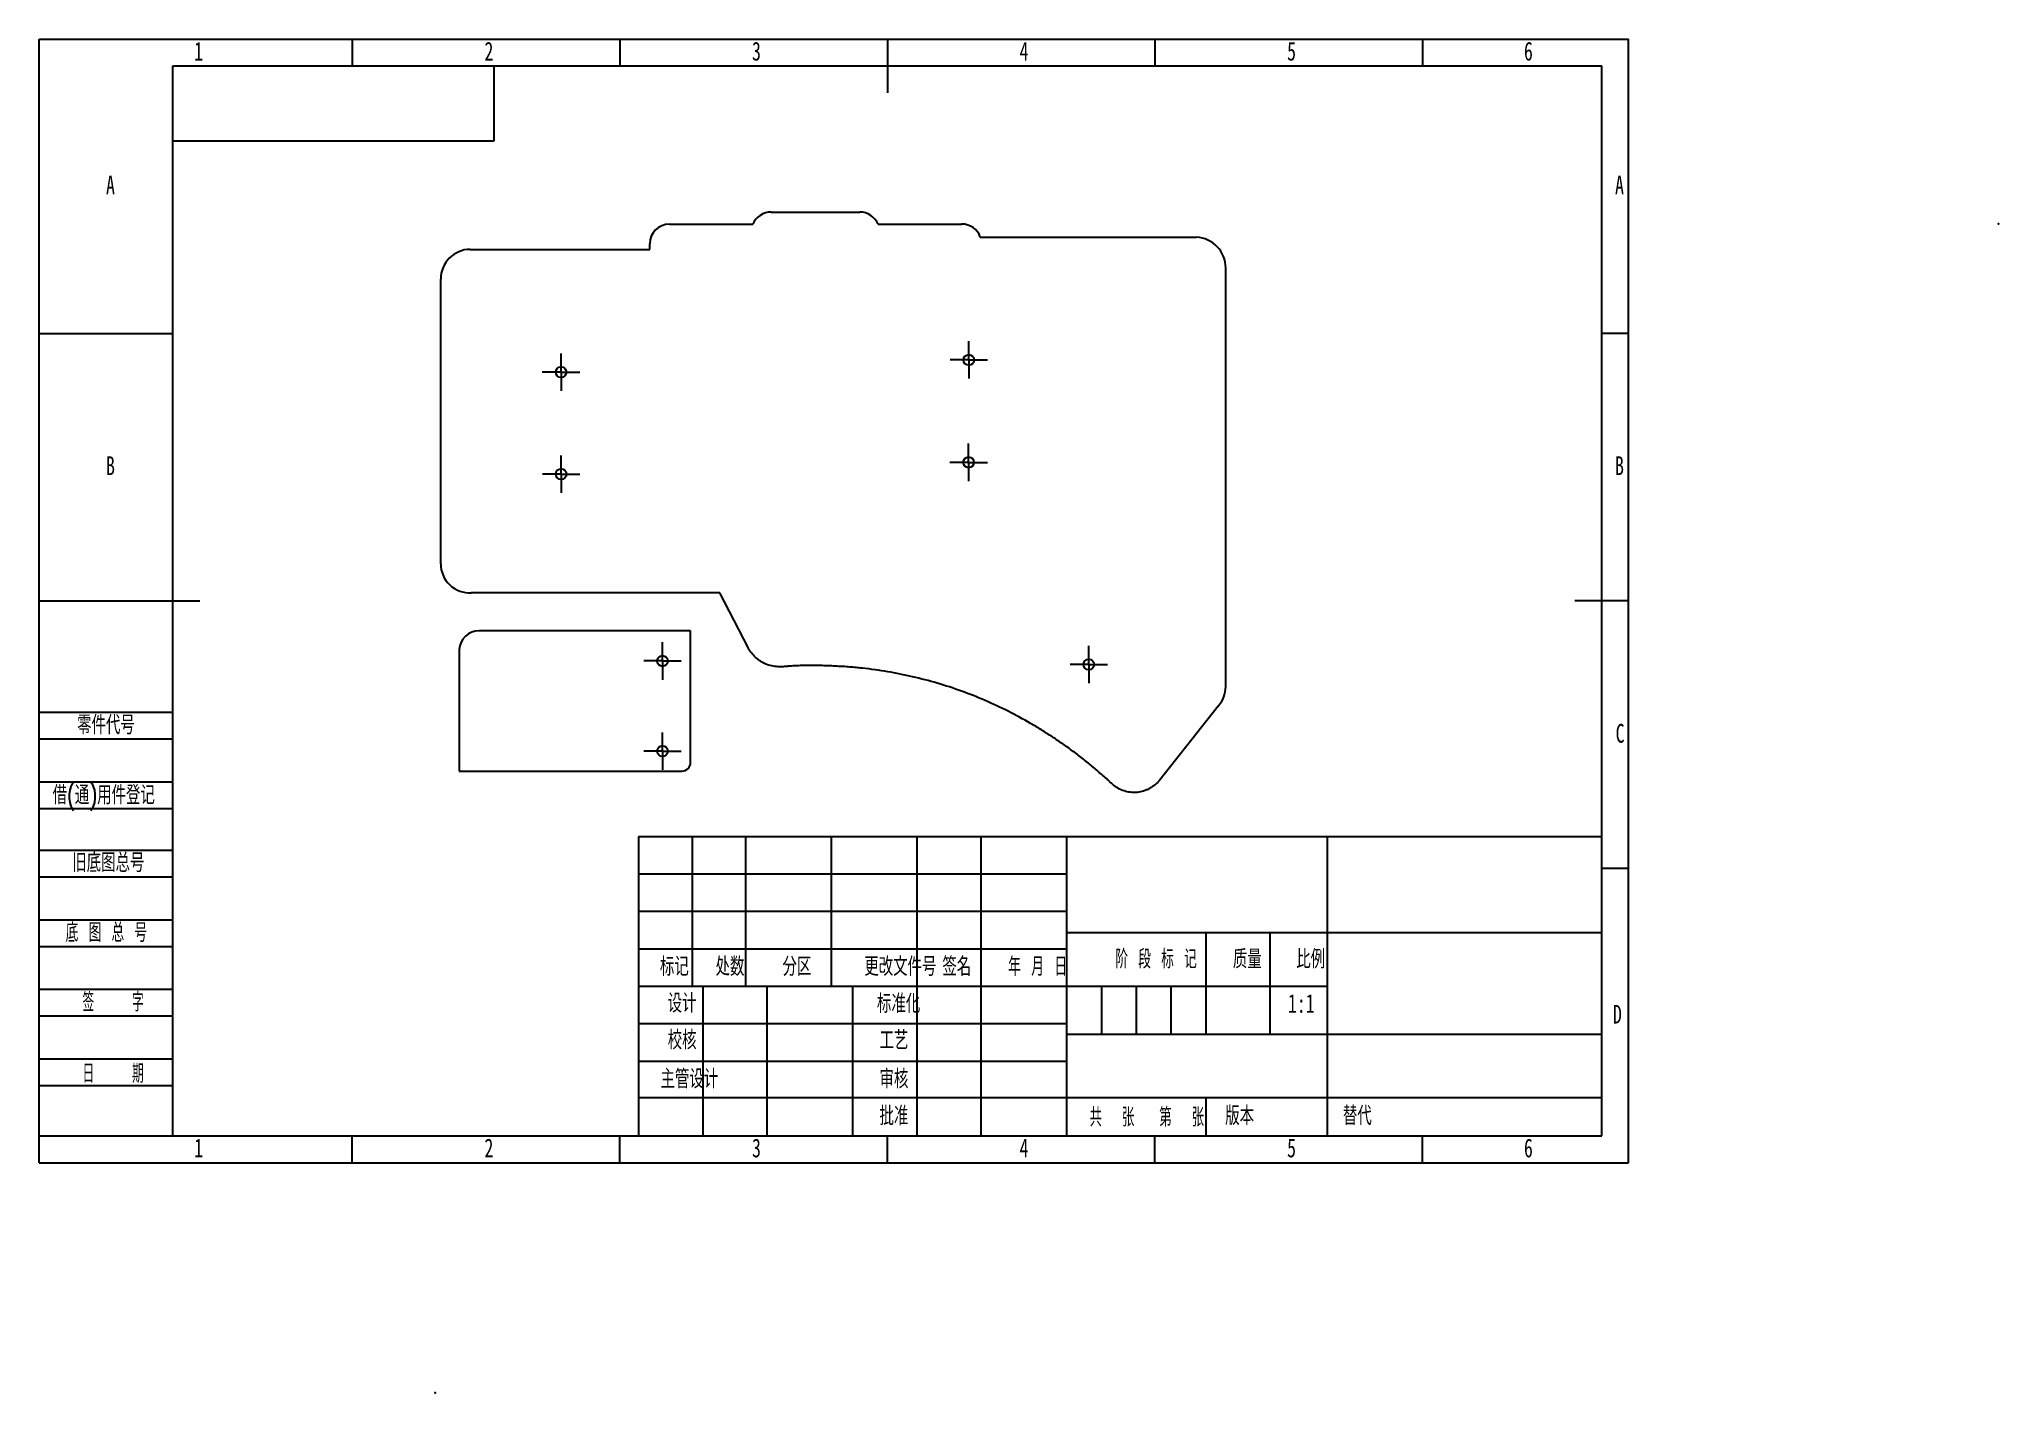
# Model space of a CAD drawing. Header units: millimetres. Extents: x 0 to 366, y -43 to 210.
import ezdxf

# ---------------------------------------------------------------- set-up
doc = ezdxf.new("R2010")
doc.units = ezdxf.units.MM
doc.header["$PDSIZE"] = -1
doc.layers.add('图框', color=7, linetype='Continuous')
doc.layers.add('粗实线层', color=7, linetype='Continuous', lineweight=25)
doc.styles.add('SLDTEXTSTYLE0', font='TXT', dxfattribs={"width": 0.7, "bigfont": 'bigfont'})
doc.styles.add('SLDTEXTSTYLE1', font='TXT', dxfattribs={"width": 0.6, "bigfont": 'bigfont'})
doc.styles.add('SLDTEXTSTYLE2', font='TXT', dxfattribs={"width": 0.614286, "bigfont": 'bigfont'})
doc.styles.add('SLDTEXTSTYLE3', font='TXT', dxfattribs={"width": 0.62, "bigfont": 'bigfont'})
doc.styles.add('SLDTEXTSTYLE4', font='TXT', dxfattribs={"width": 0.566667, "bigfont": 'bigfont'})
doc.styles.add('SLDTEXTSTYLE5', font='TXT', dxfattribs={"width": 0.7})

# ---------------------------------------------------------------- blocks, each defined once
blk = doc.blocks.new('SW_CENTERMARKSYMBOL_0')
at = {"layer": '图框', "color": 0}
for p, q in [((-2.5, 0), (-3.5, 0)), ((0, 0), (-2.5, 0)), ((0, 2.5), (0, 3.5)), ((0, 0), (0, 2.5)), ((0, 0), (0, -2.5)), ((0, 0), (2.5, 0)), ((2.5, 0), (3.5, 0)), ((0, -2.5), (0, -3.5))]:
    blk.add_line(p, q, dxfattribs=at)
blk = doc.blocks.new('SW_CENTERMARKSYMBOL_1')
at = {"layer": '图框', "color": 0}
for p, q in [((-2.5, 0), (-3.5, 0)), ((0, 0), (-2.5, 0)), ((0, 2.5), (0, 3.5)), ((0, 0), (0, 2.5)), ((0, 0), (0, -2.5)), ((0, 0), (2.5, 0)), ((2.5, 0), (3.5, 0)), ((0, -2.5), (0, -3.5))]:
    blk.add_line(p, q, dxfattribs=at)
blk = doc.blocks.new('SW_CENTERMARKSYMBOL_2')
at = {"layer": '图框', "color": 0}
for p, q in [((-2.5, 0), (-3.5, 0)), ((0, 0), (-2.5, 0)), ((0, 2.5), (0, 3.5)), ((0, 0), (0, 2.5)), ((0, 0), (0, -2.5)), ((0, 0), (2.5, 0)), ((2.5, 0), (3.5, 0)), ((0, -2.5), (0, -3.5))]:
    blk.add_line(p, q, dxfattribs=at)
blk = doc.blocks.new('SW_CENTERMARKSYMBOL_3')
at = {"layer": '图框', "color": 0}
for p, q in [((-2.5, 0), (-3.5, 0)), ((0, 0), (-2.5, 0)), ((0, 2.5), (0, 3.5)), ((0, 0), (0, 2.5)), ((0, 0), (0, -2.5)), ((0, 0), (2.5, 0)), ((2.5, 0), (3.5, 0)), ((0, -2.5), (0, -3.5))]:
    blk.add_line(p, q, dxfattribs=at)
blk = doc.blocks.new('SW_CENTERMARKSYMBOL_4')
at = {"layer": '图框', "color": 0}
for p, q in [((-2.5, 0), (-3.5, 0)), ((0, 0), (-2.5, 0)), ((0, 2.5), (0, 3.5)), ((0, 0), (0, 2.5)), ((0, 0), (0, -2.5)), ((0, 0), (2.5, 0)), ((2.5, 0), (3.5, 0)), ((0, -2.5), (0, -3.5))]:
    blk.add_line(p, q, dxfattribs=at)
blk = doc.blocks.new('SW_CENTERMARKSYMBOL_5')
at = {"layer": '图框', "color": 0}
for p, q in [((0, 0), (-2.5, 0)), ((0, 2.5), (0, 3.5)), ((0, 0), (0, 2.5)), ((0, 0), (0, -2.5)), ((0, 0), (2.5, 0)), ((2.5, 0), (3.5, 0)), ((-2.5, 0), (-3.5, 0)), ((0, -2.5), (0, -3.5))]:
    blk.add_line(p, q, dxfattribs=at)
blk = doc.blocks.new('SW_CENTERMARKSYMBOL_6')
at = {"layer": '图框', "color": 0}
for p, q in [((-2.5, 0), (-3.5, 0)), ((0, 0), (-2.5, 0)), ((0, 2.5), (0, 3.5)), ((0, 0), (0, 2.5)), ((0, 0), (0, -2.5)), ((0, 0), (2.5, 0)), ((2.5, 0), (3.5, 0)), ((0, -2.5), (0, -3.5))]:
    blk.add_line(p, q, dxfattribs=at)

msp = doc.modelspace()

# ---------------------------------------------------------------- linework, layer by layer
at = {"color": 7, "linetype": 'Continuous', "lineweight": 25}
for p, q in [((136.78, 177.68), (153.36, 177.68)), ((117.8, 175.44), (133.37, 175.44)), ((156.77, 175.44), (172.39, 175.44)), ((175.87, 173.01), (216.28, 173.01)), ((80.55, 170.71), (114.09, 170.71)), ((114.09, 170.71), (114.09, 171.72)), ((75.03, 111.94), (75.03, 165.15)), ((221.74, 89.01), (221.74, 167.23)), ((127.19, 106.51), (80.75, 106.51)), ((132.53, 96.2), (127.19, 106.51)), ((121.74, 99.43), (82.23, 99.43)), ((121.74, 74.83), (121.74, 99.43)), ((78.46, 95.91), (78.46, 73.21)), ((220.33, 85.36), (209.32, 71.41)), ((78.46, 73.21), (120.11, 73.21))]:
    msp.add_line(p, q, dxfattribs=at)
at = {"color": 7, "linetype": 'Continuous'}
for p, q in [((366.17, 175.49), (366.17, 175.58)), ((366.17, 175.49), (366.21, 175.49)), ((73.97, -43), (73.89, -43)), ((73.97, -43), (73.97, -42.96))]:
    msp.add_line(p, q, dxfattribs=at)
at = {"color": 7, "linetype": 'Continuous', "lineweight": 25}
for centre in [(173.72, 150.05), (97.52, 147.76), (173.69, 130.91), (97.53, 128.71), (116.49, 93.78), (196.14, 93.12), (116.49, 76.94)]:
    msp.add_circle(centre, 1, dxfattribs=at)
for centre, radius, start, end in [((136.78, 173.97), 3.71, 90, 156.6651), ((153.36, 173.97), 3.71, 23.3769, 90), ((117.8, 171.72), 3.71, 90, 180), ((172.39, 171.73), 3.71, 20.1986, 90), ((215.95, 167.23), 5.78, 0, 86.73), ((80.6, 165.15), 5.57, 90.496, 180), ((80.47, 111.94), 5.44, 180, 272.8907), ((82.23, 95.64), 3.78, 90, 175.9567), ((216.3, 89.01), 5.44, 317.8373, 360), ((120.11, 74.83), 1.63, 270, 0)]:
    msp.add_arc(centre, radius, start, end, dxfattribs=at)
msp.add_open_spline([(209.32, 71.41), (209.3, 71.4), (209.28, 71.37), (209.2, 71.27), (209.08, 71.14), (208.9, 70.97), (208.7, 70.77), (208.42, 70.54), (208.14, 70.34), (208.02, 70.26), (207.92, 70.19), (207.79, 70.11), (207.63, 70.01), (207.34, 69.85), (206.94, 69.66), (206.18, 69.39), (205.19, 69.19), (203.95, 69.19), (202.73, 69.46), (201.62, 69.94), (200.59, 70.7), (200.11, 71.15), (199.48, 71.74), (198.82, 72.34), (197.87, 73.15), (196.96, 73.94), (196.07, 74.67), (195.13, 75.42), (194.18, 76.17), (192.92, 77.13), (191.32, 78.27), (189.34, 79.62), (187.33, 80.9), (184.6, 82.53), (181.11, 84.42), (176.8, 86.43), (172.37, 88.19), (167.85, 89.67), (163.24, 90.88), (159.35, 91.65), (156.21, 92.15), (154.25, 92.39), (152.67, 92.54), (151.67, 92.63), (150.86, 92.7), (150.3, 92.74), (149.74, 92.77), (149.12, 92.79), (148.44, 92.83), (147.86, 92.87), (147.3, 92.89), (146.51, 92.91), (145.52, 92.93), (144.34, 92.94), (143.12, 92.92), (142.1, 92.91), (141.34, 92.89), (140.83, 92.86), (140.29, 92.82), (139.67, 92.75), (139.04, 92.7), (138.46, 92.69), (138.03, 92.7), (137.51, 92.74), (136.7, 92.87), (136.09, 93.06), (135.53, 93.3), (135.3, 93.42), (135.06, 93.55), (134.78, 93.72), (134.52, 93.9), (134.31, 94.05), (134.1, 94.22), (133.66, 94.61), (133.19, 95.13), (132.82, 95.68), (132.63, 96), (132.56, 96.13), (132.53, 96.2)], degree=3, knots=[-0.000331, -0.000331, -0.000331, -0.000331, 0.000157, 0.000646, 0.001623, 0.003578, 0.005532, 0.007487, 0.009441, 0.011396, 0.012373, 0.01335, 0.014328, 0.015305, 0.019214, 0.023123, 0.030941, 0.038759, 0.046577, 0.054396, 0.062214, 0.070032, 0.07785, 0.093486, 0.109123, 0.124759, 0.140395, 0.156031, 0.171668, 0.187304, 0.218577, 0.249849, 0.281122, 0.312394, 0.374939, 0.437484, 0.50003, 0.562575, 0.62512, 0.687665, 0.718937, 0.75021, 0.765846, 0.781483, 0.789301, 0.797119, 0.804937, 0.812755, 0.820573, 0.828391, 0.83621, 0.844028, 0.859664, 0.8753, 0.890937, 0.906573, 0.914391, 0.922209, 0.930027, 0.937845, 0.945664, 0.949573, 0.953482, 0.957391, 0.9613, 0.969118, 0.971072, 0.973027, 0.974982, 0.976936, 0.978891, 0.980845, 0.9828, 0.984754, 0.992572, 0.996481, 0.998436, 1.000391, 1.000391, 1.000391, 1.000391], dxfattribs=at)
at = {"color": 7, "linetype": 'Continuous'}
for p in [(366.17, 175.49), (73.97, -43)]:
    msp.add_point(p, dxfattribs=at)
at = {"layer": '图框'}
for p, q in [((0, 0), (0, 210)), ((0, 210), (297, 210)), ((58.5, 210), (58.5, 205)), ((108.5, 210), (108.5, 205)), ((208.5, 210), (208.5, 205)), ((258.5, 210), (258.5, 205)), ((297, 0), (297, 210)), ((0, 155), (25, 155)), ((297, 155), (292, 155)), ((0, 84.22), (25, 84.22)), ((0, 79.22), (25, 79.22)), ((0, 71.22), (25, 71.22)), ((0, 66.22), (25, 66.22)), ((0, 58.43), (25, 58.43)), ((297, 55), (292, 55)), ((0, 53.43), (25, 53.43)), ((112, 54), (192, 54)), ((0, 45.43), (25, 45.43)), ((112, 47), (192, 47)), ((0, 40.43), (25, 40.43)), ((198.5, 33), (198.5, 24)), ((205, 33), (205, 24)), ((211.5, 33), (211.5, 24)), ((0, 32.43), (25, 32.43)), ((0, 27.43), (25, 27.43)), ((0, 19.43), (25, 19.43)), ((0, 14.43), (25, 14.43)), ((0, 5), (25, 5)), ((58.5, 0), (58.5, 5)), ((108.5, 0), (108.5, 5)), ((208.5, 0), (208.5, 5)), ((258.5, 0), (258.5, 5)), ((0, 0), (297, 0))]:
    msp.add_line(p, q, dxfattribs=at)
at = {"layer": '图框', "lineweight": 25}
for p, q in [((158.5, 210), (158.5, 200)), ((0, 105), (30, 105)), ((297, 105), (287, 105)), ((112, 61), (112, 5)), ((112, 61), (292, 61)), ((122, 61), (122, 33)), ((132, 61), (132, 33)), ((148, 61), (148, 33)), ((164, 61), (164, 5)), ((176, 61), (176, 5)), ((191.97, 61.05), (192, 5)), ((240.69, 61), (240.69, 5)), ((191.98, 43.05), (291.98, 43.05)), ((218, 43.07), (218, 24.07)), ((230, 43), (230, 24)), ((112, 40), (192, 40)), ((112, 33), (192, 33)), ((124, 33), (124, 5)), ((136, 33), (136, 5)), ((152, 33), (152, 5)), ((192.02, 33), (240.69, 33)), ((112, 26), (192, 26)), ((192, 24), (292, 24)), ((112, 19), (192, 19)), ((112, 12.17), (192, 12.17)), ((192, 12.17), (292, 12.17)), ((218, 12.17), (218, 5)), ((25, 5), (292, 5)), ((158.5, 0), (158.5, 5))]:
    msp.add_line(p, q, dxfattribs=at)
at = {"layer": '图框', "linetype": 'Continuous', "lineweight": 25}
for p, q in [((25, 5), (25, 205)), ((25, 205), (292, 205)), ((292, 5), (292, 205))]:
    msp.add_line(p, q, dxfattribs=at)
at = {"layer": '粗实线层'}
for p, q in [((85, 191), (85, 205)), ((25, 191), (85, 191))]:
    msp.add_line(p, q, dxfattribs=at)

# ---------------------------------------------------------------- block references
at = {"layer": '图框'}
for name, p in [('SW_CENTERMARKSYMBOL_4', (97.52, 147.76)), ('SW_CENTERMARKSYMBOL_2', (173.72, 150.05)), ('SW_CENTERMARKSYMBOL_0', (97.53, 128.71)), ('SW_CENTERMARKSYMBOL_1', (173.69, 130.91)), ('SW_CENTERMARKSYMBOL_6', (116.49, 93.78)), ('SW_CENTERMARKSYMBOL_3', (196.14, 93.12)), ('SW_CENTERMARKSYMBOL_5', (116.49, 76.94))]:
    msp.add_blockref(name, p, dxfattribs=at)

# ---------------------------------------------------------------- texts
at = {"layer": '图框', "char_height": 3.5}
for s, insert, attachment_point, style in [('1', (29.79, 209.51), 2, 'SLDTEXTSTYLE5'), ('2', (84.04, 209.51), 2, 'SLDTEXTSTYLE5'), ('3', (134.04, 209.51), 2, 'SLDTEXTSTYLE5'), ('4', (184.04, 209.51), 2, 'SLDTEXTSTYLE5'), ('5', (234.04, 209.51), 2, 'SLDTEXTSTYLE5'), ('6', (278.3, 209.51), 2, 'SLDTEXTSTYLE5'), ('A', (13.32, 184.51), 2, 'SLDTEXTSTYLE5'), ('A', (295.32, 184.51), 2, 'SLDTEXTSTYLE5'), ('B', (13.32, 132.03), 2, 'SLDTEXTSTYLE5'), ('B', (295.32, 132.03), 2, 'SLDTEXTSTYLE5'), ('零件代号', (7.08, 83.58), 1, 'SLDTEXTSTYLE0'), ('C', (295.43, 82.01), 2, 'SLDTEXTSTYLE5'), ('借(通)用件登记', (2.5, 70.47), 1, 'SLDTEXTSTYLE0'), ('旧底图总号', (6.19, 57.82), 1, 'SLDTEXTSTYLE0'), ('底 图 总 号', (4.95, 44.77), 1, 'SLDTEXTSTYLE2'), ('标记', (118.7, 38.42), 2, 'SLDTEXTSTYLE0'), ('处数', (129.09, 38.42), 2, 'SLDTEXTSTYLE0'), ('分区', (141.61, 38.42), 2, 'SLDTEXTSTYLE0'), ('更改文件号', (160.94, 38.42), 2, 'SLDTEXTSTYLE0'), ('签名', (171.48, 38.42), 2, 'SLDTEXTSTYLE0'), ('年 月 日', (186.59, 38.42), 2, 'SLDTEXTSTYLE3'), ('阶 段 标 记', (208.72, 39.81), 2, 'SLDTEXTSTYLE2'), ('质量', (225.77, 39.81), 2, 'SLDTEXTSTYLE0'), ('比例', (237.62, 39.81), 2, 'SLDTEXTSTYLE0'), ('签    字', (13.81, 31.76), 2, 'SLDTEXTSTYLE4'), ('设计', (120.15, 31.56), 2, 'SLDTEXTSTYLE0'), ('标准化', (160.61, 31.49), 2, 'SLDTEXTSTYLE0'), ('1:1', (235.86, 31.52), 2, 'SLDTEXTSTYLE5'), ('D', (294.93, 29.51), 2, 'SLDTEXTSTYLE5'), ('校核', (120.15, 24.68), 2, 'SLDTEXTSTYLE0'), ('工艺', (159.74, 24.64), 2, 'SLDTEXTSTYLE0'), ('日    期', (13.81, 18.41), 2, 'SLDTEXTSTYLE4'), ('主管设计', (121.51, 17.4), 2, 'SLDTEXTSTYLE0'), ('审核', (159.74, 17.4), 2, 'SLDTEXTSTYLE0'), ('批准', (159.74, 10.52), 2, 'SLDTEXTSTYLE0'), ('共  张', (200.48, 10.26), 2, 'SLDTEXTSTYLE1'), ('第  张', (213.51, 10.26), 2, 'SLDTEXTSTYLE1'), ('版本', (224.34, 10.53), 2, 'SLDTEXTSTYLE0'), ('替代', (243.64, 10.53), 1, 'SLDTEXTSTYLE0'), ('1', (29.79, 4.51), 2, 'SLDTEXTSTYLE5'), ('2', (84.04, 4.51), 2, 'SLDTEXTSTYLE5'), ('3', (134.04, 4.51), 2, 'SLDTEXTSTYLE5'), ('4', (184.04, 4.51), 2, 'SLDTEXTSTYLE5'), ('5', (234.04, 4.51), 2, 'SLDTEXTSTYLE5'), ('6', (278.3, 4.51), 2, 'SLDTEXTSTYLE5')]:
    msp.add_mtext(s, dxfattribs=dict(at, insert=insert, attachment_point=attachment_point, style=style))

doc.saveas('drawing.dxf')
